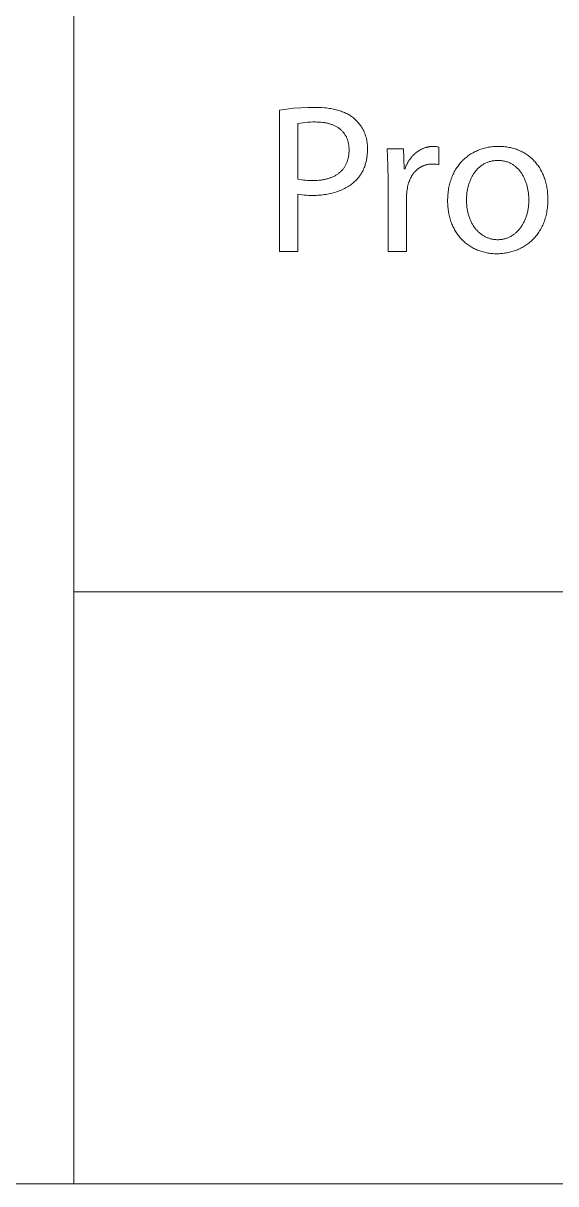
# Model space of a CAD drawing. Header units: millimetres. Extents: x -2542 to 6192, y -257 to 5845.
# Drawn here: x 2870.7 to 3090.5, y -256.6 to 221.9 of the extents above; entities that cross this region are included whole.
import ezdxf

# ---------------------------------------------------------------- set-up
doc = ezdxf.new("R2010")
doc.units = ezdxf.units.MM
doc.header["$MEASUREMENT"] = 0
doc.layers.add('Domyślny', color=7, linetype='Continuous', true_color=0x000000)

msp = doc.modelspace()

# ---------------------------------------------------------------- linework, layer by layer
at = {"layer": 'Domyślny', "color": 18, "lineweight": 15, "true_color": 0x000000}
for p, q in [((2891.58, -256.57), (2891.58, 719.76)), ((2979.37, 186.48), (2982.28, 186.81)), ((2982.28, 186.81), (2985.2, 187.03)), ((2985.2, 187.03), (2988.13, 187.16)), ((2988.13, 187.16), (2991.06, 187.2)), ((2991.06, 187.2), (2992.45, 187.18)), ((2992.45, 187.18), (2993.79, 187.11)), ((2993.79, 187.11), (2995.09, 187.01)), ((2995.09, 187.01), (2995.71, 186.95)), ((2995.71, 186.95), (2996.33, 186.87)), ((2996.33, 186.87), (2996.94, 186.78)), ((2996.94, 186.78), (2997.53, 186.69)), ((2997.53, 186.69), (2998.11, 186.59)), ((2976.46, 186.06), (2979.37, 186.48)), ((2976.46, 127.84), (2976.46, 186.06)), ((2998.11, 186.59), (2998.68, 186.47)), ((2998.68, 186.47), (2999.24, 186.35)), ((2999.24, 186.35), (2999.78, 186.21)), ((2999.78, 186.21), (3000.32, 186.07)), ((3000.32, 186.07), (3000.84, 185.92)), ((3000.84, 185.92), (3001.35, 185.76)), ((3001.35, 185.76), (3001.85, 185.59)), ((3001.85, 185.59), (3002.33, 185.41)), ((3002.33, 185.41), (3002.81, 185.22)), ((3002.81, 185.22), (3003.27, 185.03)), ((3003.27, 185.03), (3003.72, 184.82)), ((3003.72, 184.82), (3004.16, 184.61)), ((3004.16, 184.61), (3004.59, 184.39)), ((3004.59, 184.39), (3005, 184.16)), ((3005, 184.16), (3005.41, 183.92)), ((3005.41, 183.92), (3005.8, 183.67)), ((3005.8, 183.67), (3006.18, 183.41)), ((3006.18, 183.41), (3006.55, 183.15)), ((3006.55, 183.15), (3006.91, 182.88)), ((3006.91, 182.88), (3007.25, 182.6)), ((3007.25, 182.6), (3007.58, 182.31)), ((3007.58, 182.31), (3007.98, 181.93)), ((3007.98, 181.93), (3008.37, 181.54)), ((2985.07, 180.73), (2984.05, 180.54)), ((2984.05, 180.54), (2984.05, 157.65)), ((2986.09, 180.88), (2985.07, 180.73)), ((2987.11, 181.01), (2986.09, 180.88)), ((2988.14, 181.1), (2987.11, 181.01)), ((2989.17, 181.16), (2988.14, 181.1)), ((2990.21, 181.18), (2989.17, 181.16)), ((2991.24, 181.18), (2990.21, 181.18)), ((2992.01, 181.16), (2991.24, 181.18)), ((2992.77, 181.13), (2992.01, 181.16)), ((2993.52, 181.08), (2992.77, 181.13)), ((2994.24, 181), (2993.52, 181.08)), ((2994.95, 180.9), (2994.24, 181)), ((2995.29, 180.84), (2994.95, 180.9)), ((2995.63, 180.78), (2995.29, 180.84)), ((2995.97, 180.71), (2995.63, 180.78)), ((2996.3, 180.63), (2995.97, 180.71)), ((2996.62, 180.55), (2996.3, 180.63)), ((2996.94, 180.47), (2996.62, 180.55)), ((2997.26, 180.38), (2996.94, 180.47)), ((2997.57, 180.28), (2997.26, 180.38)), ((2997.87, 180.18), (2997.57, 180.28)), ((2998.17, 180.07), (2997.87, 180.18)), ((2998.47, 179.95), (2998.17, 180.07)), ((2998.76, 179.83), (2998.47, 179.95)), ((2999.04, 179.71), (2998.76, 179.83)), ((2999.32, 179.58), (2999.04, 179.71)), ((2999.59, 179.44), (2999.32, 179.58)), ((2999.86, 179.3), (2999.59, 179.44)), ((3000.12, 179.15), (2999.86, 179.3)), ((3000.37, 179), (3000.12, 179.15)), ((3000.62, 178.84), (3000.37, 179)), ((3000.86, 178.67), (3000.62, 178.84)), ((3001.1, 178.5), (3000.86, 178.67)), ((3001.33, 178.33), (3001.1, 178.5)), ((3001.55, 178.14), (3001.33, 178.33)), ((3001.77, 177.96), (3001.55, 178.14)), ((3001.99, 177.76), (3001.77, 177.96)), ((3002.19, 177.56), (3001.99, 177.76)), ((3002.39, 177.36), (3002.19, 177.56)), ((3002.58, 177.15), (3002.39, 177.36)), ((3002.77, 176.93), (3002.58, 177.15)), ((3008.37, 181.54), (3008.74, 181.13)), ((3008.74, 181.13), (3009.1, 180.71)), ((3009.1, 180.71), (3009.44, 180.28)), ((3009.44, 180.28), (3009.77, 179.84)), ((3009.77, 179.84), (3010.09, 179.38)), ((3010.09, 179.38), (3010.38, 178.92)), ((3010.38, 178.92), (3010.66, 178.44)), ((3010.66, 178.44), (3010.93, 177.96)), ((3010.93, 177.96), (3011.18, 177.47)), ((3011.18, 177.47), (3011.41, 176.96)), ((3002.95, 176.71), (3002.77, 176.93)), ((3003.12, 176.48), (3002.95, 176.71)), ((3003.29, 176.25), (3003.12, 176.48)), ((3003.45, 176.01), (3003.29, 176.25)), ((3003.6, 175.76), (3003.45, 176.01)), ((3003.75, 175.51), (3003.6, 175.76)), ((3003.89, 175.25), (3003.75, 175.51)), ((3004.02, 174.99), (3003.89, 175.25)), ((3004.15, 174.72), (3004.02, 174.99)), ((3004.26, 174.45), (3004.15, 174.72)), ((3004.37, 174.17), (3004.26, 174.45)), ((3004.48, 173.88), (3004.37, 174.17)), ((3004.57, 173.59), (3004.48, 173.88)), ((3004.66, 173.29), (3004.57, 173.59)), ((3004.75, 172.99), (3004.66, 173.29)), ((3004.82, 172.68), (3004.75, 172.99)), ((3004.89, 172.36), (3004.82, 172.68)), ((3004.95, 172.04), (3004.89, 172.36)), ((3011.41, 176.96), (3011.62, 176.46)), ((3011.62, 176.46), (3011.81, 175.94)), ((3011.81, 175.94), (3011.99, 175.42)), ((3011.99, 175.42), (3012.15, 174.89)), ((3012.15, 174.89), (3012.29, 174.36)), ((3012.29, 174.36), (3012.41, 173.82)), ((3012.41, 173.82), (3012.51, 173.28)), ((3012.51, 173.28), (3012.6, 172.73)), ((3012.6, 172.73), (3012.66, 172.18)), ((3005, 171.72), (3004.95, 172.04)), ((3004.99, 167.44), (3005.04, 167.79)), ((3005.04, 171.38), (3005, 171.72)), ((3005.08, 171.04), (3005.04, 171.38)), ((3005.04, 167.79), (3005.07, 168.15)), ((3005.07, 168.15), (3005.1, 168.51)), ((3005.1, 170.7), (3005.08, 171.04)), ((3005.12, 170.35), (3005.1, 170.7)), ((3005.1, 168.51), (3005.12, 168.88)), ((3005.14, 169.99), (3005.12, 170.35)), ((3005.12, 168.88), (3005.14, 169.25)), ((3005.14, 169.63), (3005.14, 169.99)), ((3005.14, 169.25), (3005.14, 169.63)), ((3012.62, 167.56), (3012.57, 167.09)), ((3012.66, 168.03), (3012.62, 167.56)), ((3012.66, 172.18), (3012.71, 171.63)), ((3012.69, 168.5), (3012.66, 168.03)), ((3012.71, 168.99), (3012.69, 168.5)), ((3012.71, 171.63), (3012.73, 171.08)), ((3012.73, 169.48), (3012.71, 168.99)), ((3012.73, 171.08), (3012.74, 170.53)), ((3012.74, 170.53), (3012.73, 169.98)), ((3012.73, 169.98), (3012.73, 169.48)), ((3021.17, 163.54), (3020.89, 170.14)), ((3020.89, 170.14), (3027.63, 170.14)), ((3027.63, 170.14), (3027.89, 161.85)), ((3031.6, 167.45), (3031.78, 167.63)), ((3031.78, 167.63), (3031.96, 167.8)), ((3031.96, 167.8), (3032.14, 167.97)), ((3032.14, 167.97), (3032.32, 168.13)), ((3032.32, 168.13), (3032.5, 168.29)), ((3032.5, 168.29), (3032.69, 168.45)), ((3032.69, 168.45), (3032.88, 168.6)), ((3032.88, 168.6), (3033.08, 168.75)), ((3033.08, 168.75), (3033.27, 168.9)), ((3033.27, 168.9), (3033.47, 169.04)), ((3033.47, 169.04), (3033.67, 169.17)), ((3033.67, 169.17), (3033.87, 169.3)), ((3033.87, 169.3), (3034.07, 169.43)), ((3034.07, 169.43), (3034.28, 169.55)), ((3034.28, 169.55), (3034.49, 169.67)), ((3034.49, 169.67), (3034.7, 169.78)), ((3034.7, 169.78), (3034.91, 169.89)), ((3034.91, 169.89), (3035.12, 170)), ((3035.12, 170), (3035.34, 170.1)), ((3035.34, 170.1), (3035.56, 170.19)), ((3035.56, 170.19), (3035.78, 170.29)), ((3035.78, 170.29), (3036, 170.37)), ((3036, 170.37), (3036.22, 170.45)), ((3036.22, 170.45), (3036.44, 170.53)), ((3036.44, 170.53), (3036.67, 170.6)), ((3036.67, 170.6), (3036.9, 170.67)), ((3036.9, 170.67), (3037.13, 170.73)), ((3037.13, 170.73), (3037.36, 170.79)), ((3037.36, 170.79), (3037.59, 170.85)), ((3037.59, 170.85), (3037.82, 170.89)), ((3037.82, 170.89), (3038.05, 170.94)), ((3038.05, 170.94), (3038.29, 170.97)), ((3038.29, 170.97), (3038.52, 171.01)), ((3038.52, 171.01), (3038.76, 171.04)), ((3038.76, 171.04), (3039, 171.06)), ((3039, 171.06), (3039.24, 171.08)), ((3039.24, 171.08), (3039.48, 171.09)), ((3039.48, 171.09), (3039.72, 171.1)), ((3039.72, 171.1), (3039.96, 171.1)), ((3039.96, 171.1), (3040.28, 171.09)), ((3040.28, 171.09), (3040.59, 171.07)), ((3040.59, 171.07), (3040.91, 171.05)), ((3040.91, 171.05), (3041.22, 171.01)), ((3041.22, 171.01), (3041.53, 170.96)), ((3041.53, 170.96), (3041.84, 170.91)), ((3041.84, 170.91), (3042.15, 170.84)), ((3042.15, 170.84), (3042.15, 163.6)), ((3054.62, 167.46), (3055.03, 167.74)), ((3055.03, 167.74), (3055.45, 168.01)), ((3055.45, 168.01), (3055.88, 168.27)), ((3055.88, 168.27), (3056.32, 168.52)), ((3056.32, 168.52), (3056.76, 168.76)), ((3056.76, 168.76), (3057.21, 168.98)), ((3057.21, 168.98), (3057.67, 169.2)), ((3057.67, 169.2), (3058.13, 169.4)), ((3058.13, 169.4), (3058.6, 169.6)), ((3058.6, 169.6), (3059.08, 169.78)), ((3059.08, 169.78), (3059.56, 169.95)), ((3059.56, 169.95), (3060.04, 170.11)), ((3060.04, 170.11), (3060.54, 170.26)), ((3060.54, 170.26), (3061.03, 170.39)), ((3061.03, 170.39), (3061.54, 170.52)), ((3061.54, 170.52), (3062.04, 170.63)), ((3062.04, 170.63), (3062.56, 170.73)), ((3062.56, 170.73), (3063.07, 170.82)), ((3063.07, 170.82), (3063.59, 170.9)), ((3063.59, 170.9), (3064.12, 170.97)), ((3064.12, 170.97), (3064.65, 171.02)), ((3064.65, 171.02), (3065.19, 171.06)), ((3065.19, 171.06), (3065.73, 171.09)), ((3065.73, 171.09), (3066.27, 171.11)), ((3066.27, 171.11), (3066.81, 171.12)), ((3066.81, 171.12), (3067.38, 171.11)), ((3067.38, 171.11), (3067.94, 171.09)), ((3067.94, 171.09), (3068.5, 171.06)), ((3068.5, 171.06), (3069.05, 171.02)), ((3069.05, 171.02), (3069.59, 170.96)), ((3069.59, 170.96), (3070.13, 170.89)), ((3070.13, 170.89), (3070.66, 170.81)), ((3070.66, 170.81), (3071.18, 170.71)), ((3071.18, 170.71), (3071.7, 170.61)), ((3071.7, 170.61), (3072.21, 170.49)), ((3072.21, 170.49), (3072.71, 170.36)), ((3072.71, 170.36), (3073.21, 170.22)), ((3073.21, 170.22), (3073.7, 170.06)), ((3073.7, 170.06), (3074.18, 169.9)), ((3074.18, 169.9), (3074.66, 169.72)), ((3074.66, 169.72), (3075.12, 169.54)), ((3075.12, 169.54), (3075.59, 169.34)), ((3075.59, 169.34), (3076.04, 169.13)), ((3076.04, 169.13), (3076.48, 168.91)), ((3076.48, 168.91), (3076.92, 168.67)), ((3076.92, 168.67), (3077.35, 168.43)), ((3077.35, 168.43), (3077.78, 168.18)), ((3077.78, 168.18), (3078.19, 167.91)), ((3078.19, 167.91), (3078.6, 167.64)), ((3078.6, 167.64), (3079, 167.35)), ((3003.24, 162.57), (3003.41, 162.83)), ((3003.41, 162.83), (3003.56, 163.1)), ((3003.56, 163.1), (3003.72, 163.37)), ((3003.72, 163.37), (3003.86, 163.65)), ((3003.86, 163.65), (3003.99, 163.94)), ((3003.99, 163.94), (3004.12, 164.23)), ((3004.12, 164.23), (3004.25, 164.52)), ((3004.25, 164.52), (3004.36, 164.82)), ((3004.36, 164.82), (3004.47, 165.13)), ((3004.47, 165.13), (3004.56, 165.44)), ((3004.56, 165.44), (3004.66, 165.76)), ((3004.66, 165.76), (3004.74, 166.09)), ((3004.74, 166.09), (3004.81, 166.42)), ((3004.81, 166.42), (3004.88, 166.75)), ((3004.88, 166.75), (3004.94, 167.09)), ((3004.94, 167.09), (3004.99, 167.44)), ((3011.59, 162.82), (3011.44, 162.43)), ((3011.72, 163.21), (3011.59, 162.82)), ((3011.85, 163.62), (3011.72, 163.21)), ((3011.97, 164.03), (3011.85, 163.62)), ((3012.09, 164.45), (3011.97, 164.03)), ((3012.19, 164.87), (3012.09, 164.45)), ((3012.28, 165.3), (3012.19, 164.87)), ((3012.37, 165.74), (3012.28, 165.3)), ((3012.44, 166.18), (3012.37, 165.74)), ((3012.51, 166.63), (3012.44, 166.18)), ((3012.57, 167.09), (3012.51, 166.63)), ((3021.23, 156.94), (3021.17, 163.54)), ((3028.43, 162.38), (3028.63, 162.89)), ((3028.63, 162.89), (3028.85, 163.39)), ((3028.85, 163.39), (3029.09, 163.88)), ((3029.09, 163.88), (3029.21, 164.12)), ((3029.21, 164.12), (3029.33, 164.35)), ((3029.33, 164.35), (3029.46, 164.58)), ((3029.46, 164.58), (3029.59, 164.81)), ((3029.59, 164.81), (3029.73, 165.04)), ((3029.73, 165.04), (3029.87, 165.26)), ((3029.87, 165.26), (3030.01, 165.48)), ((3030.01, 165.48), (3030.16, 165.69)), ((3030.16, 165.69), (3030.31, 165.9)), ((3030.31, 165.9), (3030.46, 166.11)), ((3030.46, 166.11), (3030.61, 166.31)), ((3030.61, 166.31), (3030.77, 166.51)), ((3030.77, 166.51), (3030.93, 166.71)), ((3030.93, 166.71), (3031.09, 166.9)), ((3031.09, 166.9), (3031.26, 167.09)), ((3031.26, 167.09), (3031.43, 167.27)), ((3031.43, 167.27), (3031.6, 167.45)), ((3034.93, 162.71), (3034.72, 162.6)), ((3035.13, 162.81), (3034.93, 162.71)), ((3035.33, 162.92), (3035.13, 162.81)), ((3035.54, 163.01), (3035.33, 162.92)), ((3035.76, 163.1), (3035.54, 163.01)), ((3035.97, 163.19), (3035.76, 163.1)), ((3036.19, 163.27), (3035.97, 163.19)), ((3036.41, 163.35), (3036.19, 163.27)), ((3036.63, 163.42), (3036.41, 163.35)), ((3036.86, 163.48), (3036.63, 163.42)), ((3037.08, 163.54), (3036.86, 163.48)), ((3037.31, 163.6), (3037.08, 163.54)), ((3037.55, 163.64), (3037.31, 163.6)), ((3037.78, 163.69), (3037.55, 163.64)), ((3038.02, 163.73), (3037.78, 163.69)), ((3038.26, 163.76), (3038.02, 163.73)), ((3038.5, 163.78), (3038.26, 163.76)), ((3038.75, 163.8), (3038.5, 163.78)), ((3039, 163.82), (3038.75, 163.8)), ((3039.25, 163.83), (3039, 163.82)), ((3039.5, 163.83), (3039.25, 163.83)), ((3039.94, 163.83), (3039.5, 163.83)), ((3040.39, 163.81), (3039.94, 163.83)), ((3040.83, 163.78), (3040.39, 163.81)), ((3041.27, 163.73), (3040.83, 163.78)), ((3041.71, 163.67), (3041.27, 163.73)), ((3042.15, 163.6), (3041.71, 163.67)), ((3049.66, 162.41), (3049.96, 162.83)), ((3049.96, 162.83), (3050.27, 163.25)), ((3050.27, 163.25), (3050.58, 163.66)), ((3050.58, 163.66), (3050.9, 164.06)), ((3050.9, 164.06), (3051.24, 164.44)), ((3051.24, 164.44), (3051.58, 164.82)), ((3051.58, 164.82), (3051.93, 165.19)), ((3051.93, 165.19), (3052.29, 165.54)), ((3052.29, 165.54), (3052.66, 165.89)), ((3052.66, 165.89), (3053.03, 166.22)), ((3053.03, 166.22), (3053.42, 166.55)), ((3053.42, 166.55), (3053.81, 166.86)), ((3053.81, 166.86), (3054.21, 167.16)), ((3054.21, 167.16), (3054.62, 167.46)), ((3059.05, 162.69), (3058.79, 162.46)), ((3059.32, 162.9), (3059.05, 162.69)), ((3059.6, 163.11), (3059.32, 162.9)), ((3059.88, 163.32), (3059.6, 163.11)), ((3060.17, 163.51), (3059.88, 163.32)), ((3060.47, 163.69), (3060.17, 163.51)), ((3060.78, 163.87), (3060.47, 163.69)), ((3061.09, 164.03), (3060.78, 163.87)), ((3061.41, 164.19), (3061.09, 164.03)), ((3061.73, 164.34), (3061.41, 164.19)), ((3062.07, 164.48), (3061.73, 164.34)), ((3062.41, 164.6), (3062.07, 164.48)), ((3062.76, 164.72), (3062.41, 164.6)), ((3063.11, 164.83), (3062.76, 164.72)), ((3063.47, 164.93), (3063.11, 164.83)), ((3063.84, 165.01), (3063.47, 164.93)), ((3064.22, 165.09), (3063.84, 165.01)), ((3064.61, 165.15), (3064.22, 165.09)), ((3065, 165.21), (3064.61, 165.15)), ((3065.4, 165.25), (3065, 165.21)), ((3065.8, 165.28), (3065.4, 165.25)), ((3066.22, 165.3), (3065.8, 165.28)), ((3066.64, 165.3), (3066.22, 165.3)), ((3067.06, 165.3), (3066.64, 165.3)), ((3067.48, 165.28), (3067.06, 165.3)), ((3067.88, 165.24), (3067.48, 165.28)), ((3068.28, 165.2), (3067.88, 165.24)), ((3068.67, 165.14), (3068.28, 165.2)), ((3069.06, 165.07), (3068.67, 165.14)), ((3069.43, 164.99), (3069.06, 165.07)), ((3069.8, 164.9), (3069.43, 164.99)), ((3070.16, 164.79), (3069.8, 164.9)), ((3070.51, 164.68), (3070.16, 164.79)), ((3070.85, 164.55), (3070.51, 164.68)), ((3071.19, 164.42), (3070.85, 164.55)), ((3071.52, 164.27), (3071.19, 164.42)), ((3071.84, 164.11), (3071.52, 164.27)), ((3072.16, 163.95), (3071.84, 164.11)), ((3072.46, 163.77), (3072.16, 163.95)), ((3072.76, 163.59), (3072.46, 163.77)), ((3073.05, 163.39), (3072.76, 163.59)), ((3073.34, 163.19), (3073.05, 163.39)), ((3073.61, 162.98), (3073.34, 163.19)), ((3073.88, 162.76), (3073.61, 162.98)), ((3074.15, 162.53), (3073.88, 162.76)), ((3079, 167.35), (3079.39, 167.06)), ((3079.39, 167.06), (3079.77, 166.75)), ((3079.77, 166.75), (3080.14, 166.44)), ((3080.14, 166.44), (3080.51, 166.11)), ((3080.51, 166.11), (3080.87, 165.78)), ((3080.87, 165.78), (3081.21, 165.43)), ((3081.21, 165.43), (3081.55, 165.08)), ((3081.55, 165.08), (3081.88, 164.72)), ((3081.88, 164.72), (3082.2, 164.34)), ((3082.2, 164.34), (3082.52, 163.96)), ((3082.52, 163.96), (3082.82, 163.57)), ((3082.82, 163.57), (3083.11, 163.17)), ((3083.11, 163.17), (3083.4, 162.76)), ((3083.4, 162.76), (3083.67, 162.34)), ((2996.55, 157.86), (2996.89, 157.96)), ((2996.89, 157.96), (2997.22, 158.08)), ((2997.22, 158.08), (2997.55, 158.19)), ((2997.55, 158.19), (2997.86, 158.32)), ((2997.86, 158.32), (2998.18, 158.45)), ((2998.18, 158.45), (2998.48, 158.58)), ((2998.48, 158.58), (2998.78, 158.73)), ((2998.78, 158.73), (2999.08, 158.87)), ((2999.08, 158.87), (2999.37, 159.03)), ((2999.37, 159.03), (2999.65, 159.19)), ((2999.65, 159.19), (2999.92, 159.36)), ((2999.92, 159.36), (3000.19, 159.53)), ((3000.19, 159.53), (3000.45, 159.71)), ((3000.45, 159.71), (3000.71, 159.89)), ((3000.71, 159.89), (3000.96, 160.08)), ((3000.96, 160.08), (3001.2, 160.28)), ((3001.2, 160.28), (3001.43, 160.48)), ((3001.43, 160.48), (3001.66, 160.69)), ((3001.66, 160.69), (3001.88, 160.91)), ((3001.88, 160.91), (3002.1, 161.13)), ((3002.1, 161.13), (3002.31, 161.35)), ((3002.31, 161.35), (3002.51, 161.58)), ((3002.51, 161.58), (3002.7, 161.82)), ((3002.7, 161.82), (3002.89, 162.07)), ((3002.89, 162.07), (3003.07, 162.32)), ((3003.07, 162.32), (3003.24, 162.57)), ((3008.74, 157.95), (3008.47, 157.65)), ((3009, 158.25), (3008.74, 157.95)), ((3009.25, 158.56), (3009, 158.25)), ((3009.49, 158.88), (3009.25, 158.56)), ((3009.72, 159.21), (3009.49, 158.88)), ((3009.95, 159.54), (3009.72, 159.21)), ((3010.17, 159.88), (3009.95, 159.54)), ((3010.37, 160.22), (3010.17, 159.88)), ((3010.57, 160.57), (3010.37, 160.22)), ((3010.76, 160.93), (3010.57, 160.57)), ((3010.95, 161.29), (3010.76, 160.93)), ((3011.12, 161.66), (3010.95, 161.29)), ((3011.28, 162.04), (3011.12, 161.66)), ((3011.44, 162.43), (3011.28, 162.04)), ((3027.89, 161.85), (3028.24, 161.85)), ((3028.24, 161.85), (3028.43, 162.38)), ((3030.49, 157.94), (3030.38, 157.71)), ((3030.61, 158.16), (3030.49, 157.94)), ((3030.72, 158.38), (3030.61, 158.16)), ((3030.84, 158.6), (3030.72, 158.38)), ((3030.97, 158.81), (3030.84, 158.6)), ((3031.09, 159.02), (3030.97, 158.81)), ((3031.22, 159.23), (3031.09, 159.02)), ((3031.36, 159.43), (3031.22, 159.23)), ((3031.5, 159.63), (3031.36, 159.43)), ((3031.64, 159.82), (3031.5, 159.63)), ((3031.78, 160.01), (3031.64, 159.82)), ((3031.93, 160.2), (3031.78, 160.01)), ((3032.08, 160.38), (3031.93, 160.2)), ((3032.23, 160.56), (3032.08, 160.38)), ((3032.39, 160.73), (3032.23, 160.56)), ((3032.55, 160.9), (3032.39, 160.73)), ((3032.72, 161.07), (3032.55, 160.9)), ((3032.88, 161.23), (3032.72, 161.07)), ((3033.05, 161.39), (3032.88, 161.23)), ((3033.23, 161.54), (3033.05, 161.39)), ((3033.4, 161.69), (3033.23, 161.54)), ((3033.58, 161.83), (3033.4, 161.69)), ((3033.77, 161.97), (3033.58, 161.83)), ((3033.95, 162.11), (3033.77, 161.97)), ((3034.14, 162.24), (3033.95, 162.11)), ((3034.33, 162.36), (3034.14, 162.24)), ((3034.53, 162.48), (3034.33, 162.36)), ((3034.72, 162.6), (3034.53, 162.48)), ((3047.26, 157.59), (3047.45, 158.11)), ((3047.45, 158.11), (3047.66, 158.63)), ((3047.66, 158.63), (3047.87, 159.13)), ((3047.87, 159.13), (3048.1, 159.63)), ((3048.1, 159.63), (3048.33, 160.12)), ((3048.33, 160.12), (3048.58, 160.6)), ((3048.58, 160.6), (3048.83, 161.06)), ((3048.83, 161.06), (3049.1, 161.52)), ((3049.1, 161.52), (3049.38, 161.97)), ((3049.38, 161.97), (3049.66, 162.41)), ((3055.49, 157.95), (3055.34, 157.62)), ((3055.65, 158.27), (3055.49, 157.95)), ((3055.81, 158.59), (3055.65, 158.27)), ((3055.98, 158.9), (3055.81, 158.59)), ((3056.16, 159.21), (3055.98, 158.9)), ((3056.34, 159.52), (3056.16, 159.21)), ((3056.53, 159.82), (3056.34, 159.52)), ((3056.72, 160.11), (3056.53, 159.82)), ((3056.92, 160.4), (3056.72, 160.11)), ((3057.13, 160.68), (3056.92, 160.4)), ((3057.35, 160.95), (3057.13, 160.68)), ((3057.57, 161.22), (3057.35, 160.95)), ((3057.8, 161.48), (3057.57, 161.22)), ((3058.04, 161.74), (3057.8, 161.48)), ((3058.28, 161.99), (3058.04, 161.74)), ((3058.53, 162.23), (3058.28, 161.99)), ((3058.79, 162.46), (3058.53, 162.23)), ((3074.4, 162.3), (3074.15, 162.53)), ((3074.65, 162.05), (3074.4, 162.3)), ((3074.89, 161.8), (3074.65, 162.05)), ((3075.13, 161.55), (3074.89, 161.8)), ((3075.36, 161.28), (3075.13, 161.55)), ((3075.58, 161.01), (3075.36, 161.28)), ((3075.79, 160.74), (3075.58, 161.01)), ((3076, 160.45), (3075.79, 160.74)), ((3076.2, 160.16), (3076, 160.45)), ((3076.39, 159.87), (3076.2, 160.16)), ((3076.58, 159.57), (3076.39, 159.87)), ((3076.76, 159.27), (3076.58, 159.57)), ((3076.94, 158.96), (3076.76, 159.27)), ((3077.1, 158.65), (3076.94, 158.96)), ((3077.26, 158.33), (3077.1, 158.65)), ((3077.42, 158.01), (3077.26, 158.33)), ((3077.57, 157.68), (3077.42, 158.01)), ((3083.67, 162.34), (3083.94, 161.92)), ((3083.94, 161.92), (3084.19, 161.48)), ((3084.19, 161.48), (3084.44, 161.04)), ((3084.44, 161.04), (3084.67, 160.58)), ((3084.67, 160.58), (3084.9, 160.12)), ((3084.9, 160.12), (3085.12, 159.65)), ((3085.12, 159.65), (3085.32, 159.18)), ((3085.32, 159.18), (3085.52, 158.69)), ((3085.52, 158.69), (3085.7, 158.2)), ((3085.7, 158.2), (3085.88, 157.7)), ((2984.05, 157.65), (2984.83, 157.48)), ((2984.83, 157.48), (2985.61, 157.34)), ((2985.61, 157.34), (2986.4, 157.23)), ((2986.4, 157.23), (2987.19, 157.14)), ((2987.19, 157.14), (2987.98, 157.07)), ((2987.98, 157.07), (2988.78, 157.04)), ((2988.78, 157.04), (2989.57, 157.02)), ((2989.57, 157.02), (2990.37, 157.04)), ((2990.37, 157.04), (2991.22, 157.05)), ((2991.22, 157.05), (2992.05, 157.09)), ((2992.05, 157.09), (2992.85, 157.15)), ((2992.85, 157.15), (2993.25, 157.2)), ((2993.25, 157.2), (2993.64, 157.24)), ((2993.64, 157.24), (2994.02, 157.3)), ((2994.02, 157.3), (2994.4, 157.36)), ((2994.4, 157.36), (2994.77, 157.43)), ((2994.77, 157.43), (2995.14, 157.5)), ((2995.14, 157.5), (2995.5, 157.58)), ((2995.5, 157.58), (2995.86, 157.67)), ((2995.86, 157.67), (2996.21, 157.76)), ((2996.21, 157.76), (2996.55, 157.86)), ((3002.15, 153.2), (3001.6, 152.97)), ((3002.68, 153.45), (3002.15, 153.2)), ((3003.21, 153.71), (3002.68, 153.45)), ((3003.73, 153.98), (3003.21, 153.71)), ((3004.23, 154.26), (3003.73, 153.98)), ((3004.72, 154.56), (3004.23, 154.26)), ((3005.2, 154.86), (3004.72, 154.56)), ((3005.67, 155.18), (3005.2, 154.86)), ((3006.12, 155.52), (3005.67, 155.18)), ((3006.56, 155.86), (3006.12, 155.52)), ((3006.99, 156.22), (3006.56, 155.86)), ((3007.41, 156.58), (3006.99, 156.22)), ((3007.81, 156.96), (3007.41, 156.58)), ((3008.19, 157.36), (3007.81, 156.96)), ((3008.47, 157.65), (3008.19, 157.36)), ((3021.23, 127.83), (3021.23, 156.94)), ((3029.09, 153.23), (3028.99, 152.52)), ((3029.2, 153.94), (3029.09, 153.23)), ((3029.31, 154.48), (3029.2, 153.94)), ((3029.43, 155.01), (3029.31, 154.48)), ((3029.57, 155.53), (3029.43, 155.01)), ((3029.72, 156.04), (3029.57, 155.53)), ((3029.81, 156.29), (3029.72, 156.04)), ((3029.89, 156.53), (3029.81, 156.29)), ((3029.98, 156.77), (3029.89, 156.53)), ((3030.08, 157.01), (3029.98, 156.77)), ((3030.18, 157.25), (3030.08, 157.01)), ((3030.28, 157.48), (3030.18, 157.25)), ((3030.38, 157.71), (3030.28, 157.48)), ((3046.14, 153.05), (3046.24, 153.65)), ((3046.24, 153.65), (3046.35, 154.24)), ((3046.35, 154.24), (3046.47, 154.82)), ((3046.47, 154.82), (3046.61, 155.39)), ((3046.61, 155.39), (3046.75, 155.96)), ((3046.75, 155.96), (3046.91, 156.51)), ((3046.91, 156.51), (3047.08, 157.05)), ((3047.08, 157.05), (3047.26, 157.59)), ((3054.04, 153.39), (3053.9, 152.65)), ((3054.19, 154.13), (3054.04, 153.39)), ((3054.28, 154.49), (3054.19, 154.13)), ((3054.37, 154.85), (3054.28, 154.49)), ((3054.47, 155.21), (3054.37, 154.85)), ((3054.58, 155.56), (3054.47, 155.21)), ((3054.69, 155.91), (3054.58, 155.56)), ((3054.8, 156.26), (3054.69, 155.91)), ((3054.93, 156.61), (3054.8, 156.26)), ((3055.06, 156.95), (3054.93, 156.61)), ((3055.2, 157.28), (3055.06, 156.95)), ((3055.34, 157.62), (3055.2, 157.28)), ((3077.71, 157.35), (3077.57, 157.68)), ((3077.84, 157.02), (3077.71, 157.35)), ((3077.97, 156.69), (3077.84, 157.02)), ((3078.1, 156.35), (3077.97, 156.69)), ((3078.21, 156.01), (3078.1, 156.35)), ((3078.32, 155.67), (3078.21, 156.01)), ((3078.43, 155.32), (3078.32, 155.67)), ((3078.62, 154.63), (3078.43, 155.32)), ((3078.79, 153.93), (3078.62, 154.63)), ((3078.93, 153.23), (3078.79, 153.93)), ((3079.05, 152.53), (3078.93, 153.23)), ((3085.88, 157.7), (3086.04, 157.19)), ((3086.04, 157.19), (3086.19, 156.67)), ((3086.19, 156.67), (3086.34, 156.15)), ((3086.34, 156.15), (3086.47, 155.62)), ((3086.47, 155.62), (3086.59, 155.08)), ((3086.59, 155.08), (3086.7, 154.54)), ((3086.7, 154.54), (3086.8, 153.99)), ((3086.8, 153.99), (3086.88, 153.43)), ((3086.88, 153.43), (3086.96, 152.86)), ((2984.92, 151.26), (2984.05, 151.42)), ((2984.05, 151.42), (2984.05, 127.84)), ((2985.79, 151.13), (2984.92, 151.26)), ((2986.67, 151.02), (2985.79, 151.13)), ((2987.55, 150.95), (2986.67, 151.02)), ((2988.43, 150.9), (2987.55, 150.95)), ((2989.31, 150.89), (2988.43, 150.9)), ((2990.19, 150.9), (2989.31, 150.89)), ((2990.89, 150.91), (2990.19, 150.9)), ((2991.58, 150.93), (2990.89, 150.91)), ((2992.26, 150.96), (2991.58, 150.93)), ((2992.94, 151), (2992.26, 150.96)), ((2993.61, 151.06), (2992.94, 151)), ((2994.27, 151.13), (2993.61, 151.06)), ((2994.93, 151.22), (2994.27, 151.13)), ((2995.58, 151.31), (2994.93, 151.22)), ((2996.22, 151.42), (2995.58, 151.31)), ((2996.85, 151.54), (2996.22, 151.42)), ((2997.48, 151.68), (2996.85, 151.54)), ((2998.09, 151.82), (2997.48, 151.68)), ((2998.7, 151.98), (2998.09, 151.82)), ((2999.3, 152.15), (2998.7, 151.98)), ((2999.89, 152.34), (2999.3, 152.15)), ((3000.47, 152.54), (2999.89, 152.34)), ((3001.04, 152.75), (3000.47, 152.54)), ((3001.6, 152.97), (3001.04, 152.75)), ((3028.88, 151.08), (3028.85, 150.36)), ((3028.85, 150.36), (3028.85, 127.83)), ((3028.92, 151.8), (3028.88, 151.08)), ((3028.99, 152.52), (3028.92, 151.8)), ((3045.82, 149.27), (3045.84, 149.92)), ((3045.82, 148.61), (3045.82, 149.27)), ((3045.82, 147.99), (3045.82, 148.61)), ((3045.84, 149.92), (3045.88, 150.57)), ((3045.88, 150.57), (3045.92, 151.2)), ((3045.92, 151.2), (3045.98, 151.83)), ((3045.98, 151.83), (3046.06, 152.44)), ((3046.06, 152.44), (3046.14, 153.05)), ((3053.62, 149.65), (3053.61, 148.9)), ((3053.61, 148.9), (3053.61, 148.47)), ((3053.61, 148.47), (3053.63, 148.04)), ((3053.66, 150.41), (3053.62, 149.65)), ((3053.72, 151.16), (3053.66, 150.41)), ((3053.8, 151.91), (3053.72, 151.16)), ((3053.9, 152.65), (3053.8, 151.91)), ((3079.15, 151.82), (3079.05, 152.53)), ((3079.22, 151.13), (3079.15, 151.82)), ((3079.28, 150.43), (3079.22, 151.13)), ((3079.31, 149.75), (3079.28, 150.43)), ((3079.3, 148.19), (3079.32, 148.63)), ((3079.32, 149.07), (3079.31, 149.75)), ((3079.32, 148.63), (3079.32, 149.07)), ((3086.96, 152.86), (3087.02, 152.29)), ((3087.02, 152.29), (3087.08, 151.71)), ((3087.08, 151.71), (3087.12, 151.13)), ((3087.12, 151.13), (3087.15, 150.54)), ((3087.17, 148.61), (3087.14, 147.89)), ((3087.15, 150.54), (3087.17, 149.94)), ((3087.17, 149.94), (3087.17, 149.34)), ((3087.17, 149.34), (3087.17, 148.61)), ((3045.84, 147.37), (3045.82, 147.99)), ((3045.87, 146.76), (3045.84, 147.37)), ((3045.92, 146.16), (3045.87, 146.76)), ((3045.98, 145.57), (3045.92, 146.16)), ((3046.04, 144.99), (3045.98, 145.57)), ((3046.13, 144.41), (3046.04, 144.99)), ((3046.22, 143.84), (3046.13, 144.41)), ((3046.32, 143.28), (3046.22, 143.84)), ((3053.63, 148.04), (3053.65, 147.61)), ((3053.65, 147.61), (3053.67, 147.19)), ((3053.67, 147.19), (3053.71, 146.77)), ((3053.71, 146.77), (3053.75, 146.36)), ((3053.75, 146.36), (3053.8, 145.95)), ((3053.8, 145.95), (3053.85, 145.55)), ((3053.85, 145.55), (3053.92, 145.14)), ((3053.92, 145.14), (3053.99, 144.75)), ((3053.99, 144.75), (3054.07, 144.35)), ((3054.07, 144.35), (3054.15, 143.96)), ((3054.15, 143.96), (3054.24, 143.58)), ((3054.24, 143.58), (3054.34, 143.2)), ((3078.57, 143.24), (3078.67, 143.62)), ((3078.67, 143.62), (3078.76, 144.01)), ((3078.76, 144.01), (3078.85, 144.41)), ((3078.85, 144.41), (3078.93, 144.81)), ((3078.93, 144.81), (3079, 145.22)), ((3079, 145.22), (3079.07, 145.63)), ((3079.07, 145.63), (3079.13, 146.04)), ((3079.13, 146.04), (3079.18, 146.46)), ((3079.18, 146.46), (3079.22, 146.89)), ((3079.22, 146.89), (3079.26, 147.32)), ((3079.26, 147.32), (3079.28, 147.75)), ((3079.28, 147.75), (3079.3, 148.19)), ((3086.69, 143.88), (3086.56, 143.25)), ((3086.8, 144.51), (3086.69, 143.88)), ((3086.9, 145.17), (3086.8, 144.51)), ((3086.98, 145.83), (3086.9, 145.17)), ((3087.05, 146.5), (3086.98, 145.83)), ((3087.1, 147.19), (3087.05, 146.5)), ((3087.14, 147.89), (3087.1, 147.19)), ((3046.44, 142.73), (3046.32, 143.28)), ((3046.57, 142.18), (3046.44, 142.73)), ((3046.71, 141.64), (3046.57, 142.18)), ((3046.86, 141.11), (3046.71, 141.64)), ((3047.02, 140.59), (3046.86, 141.11)), ((3047.19, 140.08), (3047.02, 140.59)), ((3047.38, 139.58), (3047.19, 140.08)), ((3047.57, 139.08), (3047.38, 139.58)), ((3047.78, 138.59), (3047.57, 139.08)), ((3054.34, 143.2), (3054.45, 142.83)), ((3054.45, 142.83), (3054.56, 142.46)), ((3054.56, 142.46), (3054.68, 142.09)), ((3054.68, 142.09), (3054.8, 141.73)), ((3054.8, 141.73), (3054.94, 141.38)), ((3054.94, 141.38), (3055.07, 141.03)), ((3055.07, 141.03), (3055.22, 140.69)), ((3055.22, 140.69), (3055.37, 140.35)), ((3055.37, 140.35), (3055.53, 140.02)), ((3055.53, 140.02), (3055.69, 139.69)), ((3055.69, 139.69), (3055.86, 139.37)), ((3055.86, 139.37), (3056.04, 139.06)), ((3056.04, 139.06), (3056.22, 138.75)), ((3076.65, 138.73), (3076.83, 139.04)), ((3076.83, 139.04), (3077.01, 139.36)), ((3077.01, 139.36), (3077.19, 139.68)), ((3077.19, 139.68), (3077.35, 140.01)), ((3077.35, 140.01), (3077.51, 140.35)), ((3077.51, 140.35), (3077.67, 140.69)), ((3077.67, 140.69), (3077.82, 141.04)), ((3077.82, 141.04), (3077.96, 141.39)), ((3077.96, 141.39), (3078.09, 141.75)), ((3078.09, 141.75), (3078.22, 142.11)), ((3078.22, 142.11), (3078.34, 142.48)), ((3078.34, 142.48), (3078.46, 142.86)), ((3078.46, 142.86), (3078.57, 143.24)), ((3085.32, 139.22), (3085.09, 138.69)), ((3085.53, 139.76), (3085.32, 139.22)), ((3085.74, 140.31), (3085.53, 139.76)), ((3085.93, 140.87), (3085.74, 140.31)), ((3086.1, 141.45), (3085.93, 140.87)), ((3086.27, 142.04), (3086.1, 141.45)), ((3086.42, 142.64), (3086.27, 142.04)), ((3086.56, 143.25), (3086.42, 142.64)), ((3047.99, 138.12), (3047.78, 138.59)), ((3048.22, 137.65), (3047.99, 138.12)), ((3048.45, 137.19), (3048.22, 137.65)), ((3048.7, 136.73), (3048.45, 137.19)), ((3048.95, 136.29), (3048.7, 136.73)), ((3049.22, 135.86), (3048.95, 136.29)), ((3049.49, 135.43), (3049.22, 135.86)), ((3049.78, 135.02), (3049.49, 135.43)), ((3050.07, 134.61), (3049.78, 135.02)), ((3050.37, 134.22), (3050.07, 134.61)), ((3050.68, 133.83), (3050.37, 134.22)), ((3056.22, 138.75), (3056.41, 138.45)), ((3056.41, 138.45), (3056.6, 138.15)), ((3056.6, 138.15), (3056.8, 137.86)), ((3056.8, 137.86), (3057, 137.58)), ((3057, 137.58), (3057.21, 137.3)), ((3057.21, 137.3), (3057.43, 137.03)), ((3057.43, 137.03), (3057.65, 136.77)), ((3057.65, 136.77), (3057.88, 136.51)), ((3057.88, 136.51), (3058.11, 136.27)), ((3058.11, 136.27), (3058.35, 136.03)), ((3058.35, 136.03), (3058.59, 135.79)), ((3058.59, 135.79), (3058.84, 135.57)), ((3058.84, 135.57), (3059.09, 135.35)), ((3059.09, 135.35), (3059.35, 135.14)), ((3059.35, 135.14), (3059.61, 134.93)), ((3059.61, 134.93), (3059.87, 134.74)), ((3059.87, 134.74), (3060.15, 134.55)), ((3060.15, 134.55), (3060.42, 134.37)), ((3060.42, 134.37), (3060.7, 134.2)), ((3060.7, 134.2), (3060.99, 134.04)), ((3060.99, 134.04), (3061.28, 133.88)), ((3071.57, 133.87), (3071.85, 134.02)), ((3071.85, 134.02), (3072.14, 134.18)), ((3072.14, 134.18), (3072.42, 134.35)), ((3072.42, 134.35), (3072.69, 134.53)), ((3072.69, 134.53), (3072.97, 134.72)), ((3072.97, 134.72), (3073.23, 134.91)), ((3073.23, 134.91), (3073.5, 135.11)), ((3073.5, 135.11), (3073.75, 135.33)), ((3073.75, 135.33), (3074.01, 135.54)), ((3074.01, 135.54), (3074.26, 135.77)), ((3074.26, 135.77), (3074.5, 136)), ((3074.5, 136), (3074.74, 136.24)), ((3074.74, 136.24), (3074.97, 136.49)), ((3074.97, 136.49), (3075.2, 136.75)), ((3075.2, 136.75), (3075.42, 137.01)), ((3075.42, 137.01), (3075.64, 137.28)), ((3075.64, 137.28), (3075.85, 137.56)), ((3075.85, 137.56), (3076.06, 137.84)), ((3076.06, 137.84), (3076.26, 138.13)), ((3076.26, 138.13), (3076.46, 138.43)), ((3076.46, 138.43), (3076.65, 138.73)), ((3082.24, 134.09), (3081.91, 133.69)), ((3082.57, 134.5), (3082.24, 134.09)), ((3082.89, 134.92), (3082.57, 134.5)), ((3083.2, 135.35), (3082.89, 134.92)), ((3083.5, 135.79), (3083.2, 135.35)), ((3083.79, 136.24), (3083.5, 135.79)), ((3084.07, 136.71), (3083.79, 136.24)), ((3084.35, 137.19), (3084.07, 136.71)), ((3084.61, 137.68), (3084.35, 137.19)), ((3084.85, 138.18), (3084.61, 137.68)), ((3085.09, 138.69), (3084.85, 138.18)), ((3051, 133.45), (3050.68, 133.83)), ((3051.33, 133.08), (3051, 133.45)), ((3051.67, 132.72), (3051.33, 133.08)), ((3052.01, 132.38), (3051.67, 132.72)), ((3052.37, 132.04), (3052.01, 132.38)), ((3052.73, 131.71), (3052.37, 132.04)), ((3053.1, 131.39), (3052.73, 131.71)), ((3053.48, 131.08), (3053.1, 131.39)), ((3053.86, 130.78), (3053.48, 131.08)), ((3054.26, 130.49), (3053.86, 130.78)), ((3054.66, 130.22), (3054.26, 130.49)), ((3055.07, 129.95), (3054.66, 130.22)), ((3055.48, 129.69), (3055.07, 129.95)), ((3055.9, 129.45), (3055.48, 129.69)), ((3056.33, 129.21), (3055.9, 129.45)), ((3056.77, 128.99), (3056.33, 129.21)), ((3061.28, 133.88), (3061.57, 133.73)), ((3061.57, 133.73), (3061.87, 133.6)), ((3061.87, 133.6), (3062.18, 133.47)), ((3062.18, 133.47), (3062.48, 133.35)), ((3062.48, 133.35), (3062.79, 133.24)), ((3062.79, 133.24), (3063.11, 133.14)), ((3063.11, 133.14), (3063.43, 133.04)), ((3063.43, 133.04), (3063.75, 132.96)), ((3063.75, 132.96), (3064.08, 132.89)), ((3064.08, 132.89), (3064.41, 132.82)), ((3064.41, 132.82), (3064.74, 132.77)), ((3064.74, 132.77), (3065.08, 132.72)), ((3065.08, 132.72), (3065.42, 132.69)), ((3065.42, 132.69), (3065.77, 132.66)), ((3065.77, 132.66), (3066.11, 132.65)), ((3066.11, 132.65), (3066.47, 132.64)), ((3066.47, 132.64), (3066.81, 132.65)), ((3066.81, 132.65), (3067.15, 132.66)), ((3067.15, 132.66), (3067.48, 132.69)), ((3067.48, 132.69), (3067.82, 132.72)), ((3067.82, 132.72), (3068.15, 132.77)), ((3068.15, 132.77), (3068.48, 132.82)), ((3068.48, 132.82), (3068.8, 132.88)), ((3068.8, 132.88), (3069.12, 132.96)), ((3069.12, 132.96), (3069.44, 133.04)), ((3069.44, 133.04), (3069.75, 133.13)), ((3069.75, 133.13), (3070.07, 133.23)), ((3070.07, 133.23), (3070.37, 133.34)), ((3070.37, 133.34), (3070.68, 133.46)), ((3070.68, 133.46), (3070.98, 133.59)), ((3070.98, 133.59), (3071.27, 133.72)), ((3071.27, 133.72), (3071.57, 133.87)), ((3076.4, 129.36), (3075.97, 129.13)), ((3076.84, 129.59), (3076.4, 129.36)), ((3077.27, 129.84), (3076.84, 129.59)), ((3077.69, 130.1), (3077.27, 129.84)), ((3078.1, 130.37), (3077.69, 130.1)), ((3078.52, 130.65), (3078.1, 130.37)), ((3078.92, 130.94), (3078.52, 130.65)), ((3079.32, 131.25), (3078.92, 130.94)), ((3079.71, 131.56), (3079.32, 131.25)), ((3080.1, 131.89), (3079.71, 131.56)), ((3080.47, 132.23), (3080.1, 131.89)), ((3080.84, 132.58), (3080.47, 132.23)), ((3081.21, 132.94), (3080.84, 132.58)), ((3081.56, 133.31), (3081.21, 132.94)), ((3081.91, 133.69), (3081.56, 133.31)), ((2984.05, 127.84), (2976.46, 127.84)), ((3028.85, 127.83), (3021.23, 127.83)), ((3057.21, 128.77), (3056.77, 128.99)), ((3057.66, 128.57), (3057.21, 128.77)), ((3058.11, 128.38), (3057.66, 128.57)), ((3058.57, 128.19), (3058.11, 128.38)), ((3059.04, 128.02), (3058.57, 128.19)), ((3059.51, 127.87), (3059.04, 128.02)), ((3059.99, 127.72), (3059.51, 127.87)), ((3060.47, 127.58), (3059.99, 127.72)), ((3060.96, 127.46), (3060.47, 127.58)), ((3061.45, 127.34), (3060.96, 127.46)), ((3061.95, 127.24), (3061.45, 127.34)), ((3062.46, 127.15), (3061.95, 127.24)), ((3062.97, 127.07), (3062.46, 127.15)), ((3063.48, 127.01), (3062.97, 127.07)), ((3064, 126.95), (3063.48, 127.01)), ((3064.52, 126.91), (3064, 126.95)), ((3065.05, 126.88), (3064.52, 126.91)), ((3065.58, 126.86), (3065.05, 126.88)), ((3066.12, 126.85), (3065.58, 126.86)), ((3066.6, 126.86), (3066.12, 126.85)), ((3067.08, 126.87), (3066.6, 126.86)), ((3067.56, 126.9), (3067.08, 126.87)), ((3068.04, 126.93), (3067.56, 126.9)), ((3068.52, 126.98), (3068.04, 126.93)), ((3069, 127.04), (3068.52, 126.98)), ((3069.47, 127.1), (3069, 127.04)), ((3069.95, 127.18), (3069.47, 127.1)), ((3070.43, 127.26), (3069.95, 127.18)), ((3070.9, 127.36), (3070.43, 127.26)), ((3071.38, 127.47), (3070.9, 127.36)), ((3071.85, 127.59), (3071.38, 127.47)), ((3072.32, 127.72), (3071.85, 127.59)), ((3072.79, 127.86), (3072.32, 127.72)), ((3073.25, 128.01), (3072.79, 127.86)), ((3073.71, 128.17), (3073.25, 128.01)), ((3074.17, 128.34), (3073.71, 128.17)), ((3074.63, 128.52), (3074.17, 128.34)), ((3075.08, 128.71), (3074.63, 128.52)), ((3075.52, 128.92), (3075.08, 128.71)), ((3075.97, 129.13), (3075.52, 128.92)), ((2891.58, -12.52), (6183.9, -12.52)), ((6183.9, -256.57), (-2541.7, -256.57)), ((6183.9, -256.57), (2891.58, -256.57))]:
    msp.add_line(p, q, dxfattribs=at)

doc.saveas('drawing.dxf')
